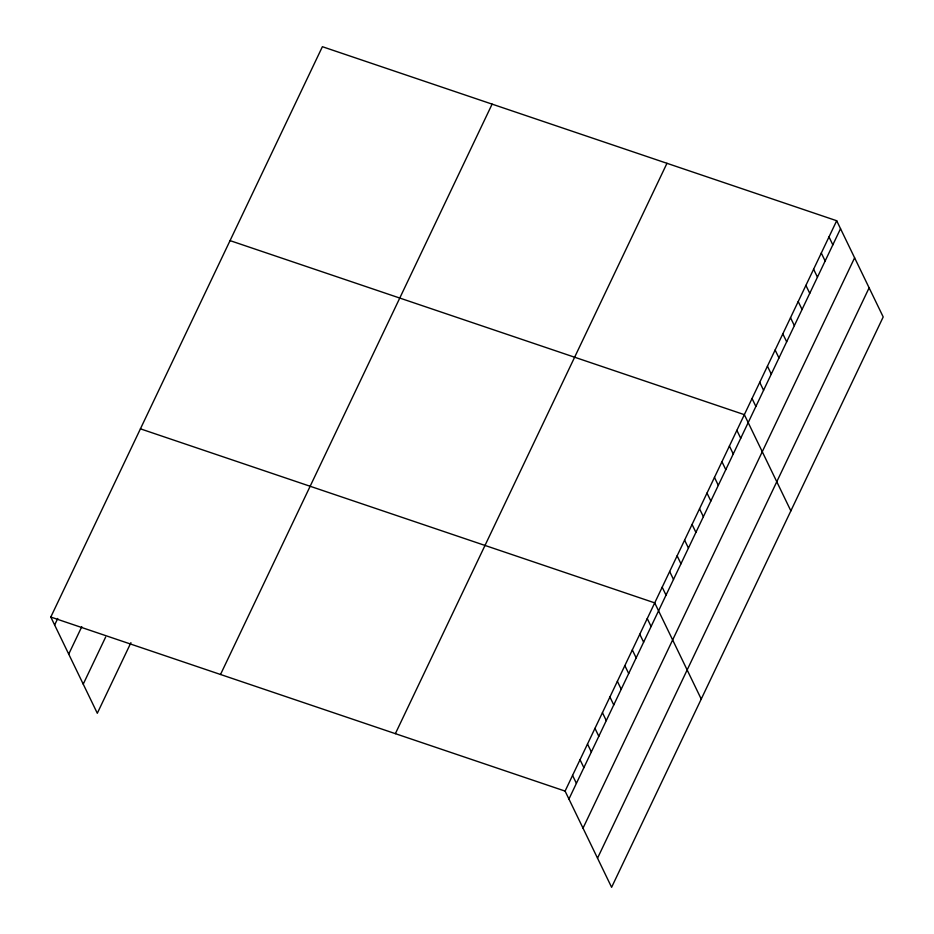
<?xml version="1.0" encoding="UTF-8"?>
<svg xmlns="http://www.w3.org/2000/svg" width="934" height="934" viewBox="0 0 934 934"><rect width="100%" height="100%" fill="white"/><g stroke="black" fill="none" stroke-linecap="round" stroke-linejoin="round"><path stroke-width="1.4" d="M50.798 617.047L322.393 46.7L836.689 220.739L883.202 316.953L611.607 887.3L565.093 791.098L50.798 617.047L97.311 713.261L130.923 642.674M54.639 624.998L57.756 618.471M68.719 654.127L81.795 626.679M83.231 684.132L105.635 637.081M220.517 674.488L492.113 104.129M395.374 733.657L666.969 163.31M565.093 791.098L836.689 220.739M568.934 799.037L840.53 228.69M583.014 828.166L854.61 257.819M597.527 858.171L869.122 287.824M230.056 240.622L744.351 414.661L790.853 510.863M140.427 428.834L654.722 602.874L701.236 699.087M828.995 236.897L832.836 244.848M821.301 253.056L825.142 261.006M813.607 269.226L817.448 277.164M805.914 285.384L809.755 293.334M798.22 301.542L802.061 309.493M790.526 317.7L794.367 325.651M782.82 333.858L786.673 341.809M775.127 350.017L778.968 357.967M767.433 366.175L771.274 374.125M759.739 382.345L763.58 390.295M752.045 398.503L755.886 406.453M736.879 430.341L740.72 438.291M729.407 446.032L733.248 453.982M721.947 461.711L725.788 469.662M714.475 477.402L718.316 485.353M707.003 493.082L710.844 501.033M699.531 508.773L703.384 516.712M692.071 524.453L695.912 532.403M684.599 540.132L688.44 548.083M677.127 555.823L680.968 563.774M669.655 571.503L673.507 579.454M662.194 587.194L666.035 595.145M647.25 618.565L651.091 626.516M639.79 634.244L643.631 642.195M632.318 649.936L636.159 657.875M624.846 665.615L628.687 673.566M617.374 681.295L621.215 689.245M609.914 696.986L613.755 704.936M602.442 712.665L606.283 720.616M594.97 728.357L598.811 736.307M587.498 744.036L591.35 751.987M580.037 759.727L583.878 767.678M572.565 775.407L576.406 783.357"/></g></svg>
